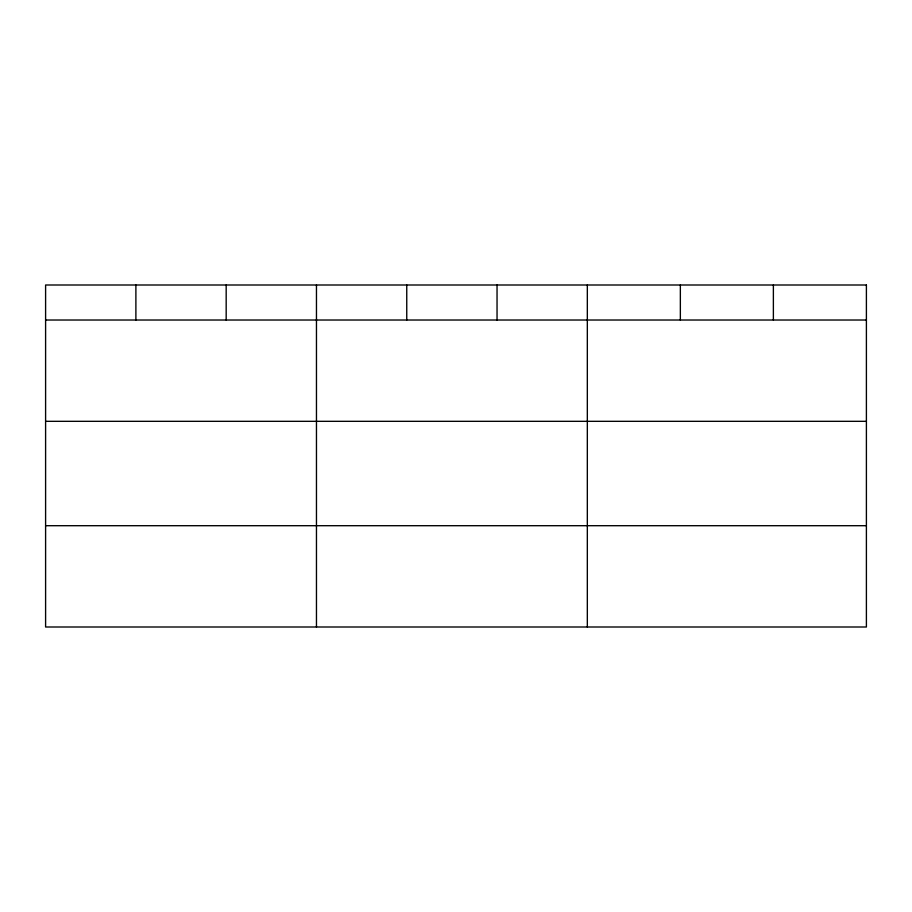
<?xml version="1.0" encoding="UTF-8"?>
<svg xmlns="http://www.w3.org/2000/svg" width="912" height="912" viewBox="0 0 912 912"><rect width="100%" height="100%" fill="white"/><g stroke="black" fill="none" stroke-linecap="round" stroke-linejoin="round"><path stroke-width="1.37" d="M45.6 320.021L866.4 320.021M45.6 421.321L866.4 421.321M45.6 525.7L866.4 525.7M773.376 285L773.376 320.021M680.352 285L680.352 320.021M587.328 285L587.328 627M497.04 285L497.04 320.021M406.752 285L406.752 320.021M316.464 285L316.464 627M226.176 285L226.176 320.021M135.888 285L135.888 320.021M866.4 285L45.6 285L45.6 627L866.4 627L866.4 285"/></g></svg>
